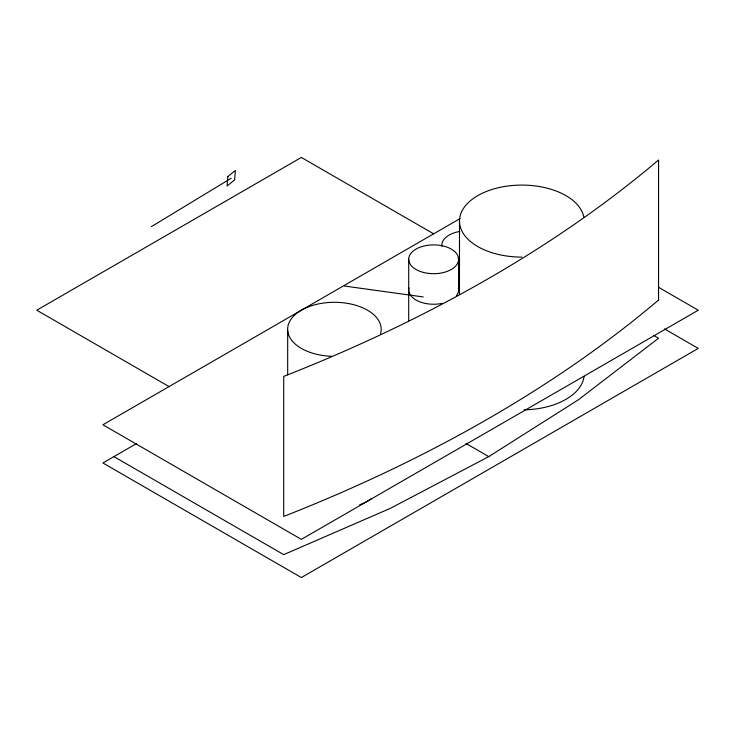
<?xml version="1.0" encoding="UTF-8"?>
<svg xmlns="http://www.w3.org/2000/svg" width="735" height="735" viewBox="0 0 735 735"><rect width="100%" height="100%" fill="white"/><g stroke="black" fill="none" stroke-linecap="round" stroke-linejoin="round"><path stroke-width="1.1" d="M113.925 456.61L283.71 554.64L390.23 508.409L488.775 456.61L578.482 399.721L658.56 338.219L653.599 335.353M151.346 226.665L231.231 178.219M460.11 218.552L102.9 424.784L301.35 539.361L698.25 310.216L658.56 287.302M136.636 443.499L102.9 462.976L301.35 577.554L698.25 348.408L664.513 328.931M344.329 286.016L423.231 296.949M433.65 233.831L301.35 157.446L36.75 310.216L169.05 386.592M465.962 443.444L488.775 456.61M459.485 221.097L459.485 294.423M458.594 259.29A24.944 14.406 0 0 1 421.173 271.766A24.944 14.406 0 0 1 421.173 246.813A24.944 14.406 0 0 1 458.594 259.29L458.594 289.847M408.706 259.29L408.706 320.782M287.679 330.19L287.679 374.868M521.85 257.103A62.365 36.006 0 0 1 459.522 222.337A62.365 36.006 0 0 1 517.55 185.174A62.365 36.006 0 0 1 583.884 217.376M458.346 287.789A24.944 14.406 0 0 1 456.343 295.828M442.369 303.334A24.944 14.406 0 0 1 408.954 287.789M331.494 356.264A46.774 27.002 0 0 1 287.89 326.551A46.774 27.002 0 0 1 341.04 302.572A46.774 27.002 0 0 1 380.427 334.186M459.697 259.106A24.944 14.406 0 0 1 458.006 258.784M441.845 246.317A24.944 14.406 0 0 1 459.697 231.47M584.059 376.43A62.365 36.006 0 0 1 524.073 409.845M371.193 498.771A46.774 27.002 0 0 1 359.709 504.789M227.85 176.519L227.078 185.992L234.612 179.91L235.393 170.437L227.85 176.519M658.56 300.027L658.56 159.991A1420.599 820.177 0 0 1 283.71 376.412L283.71 516.448A1420.599 820.177 0 0 0 658.56 300.027"/></g></svg>
